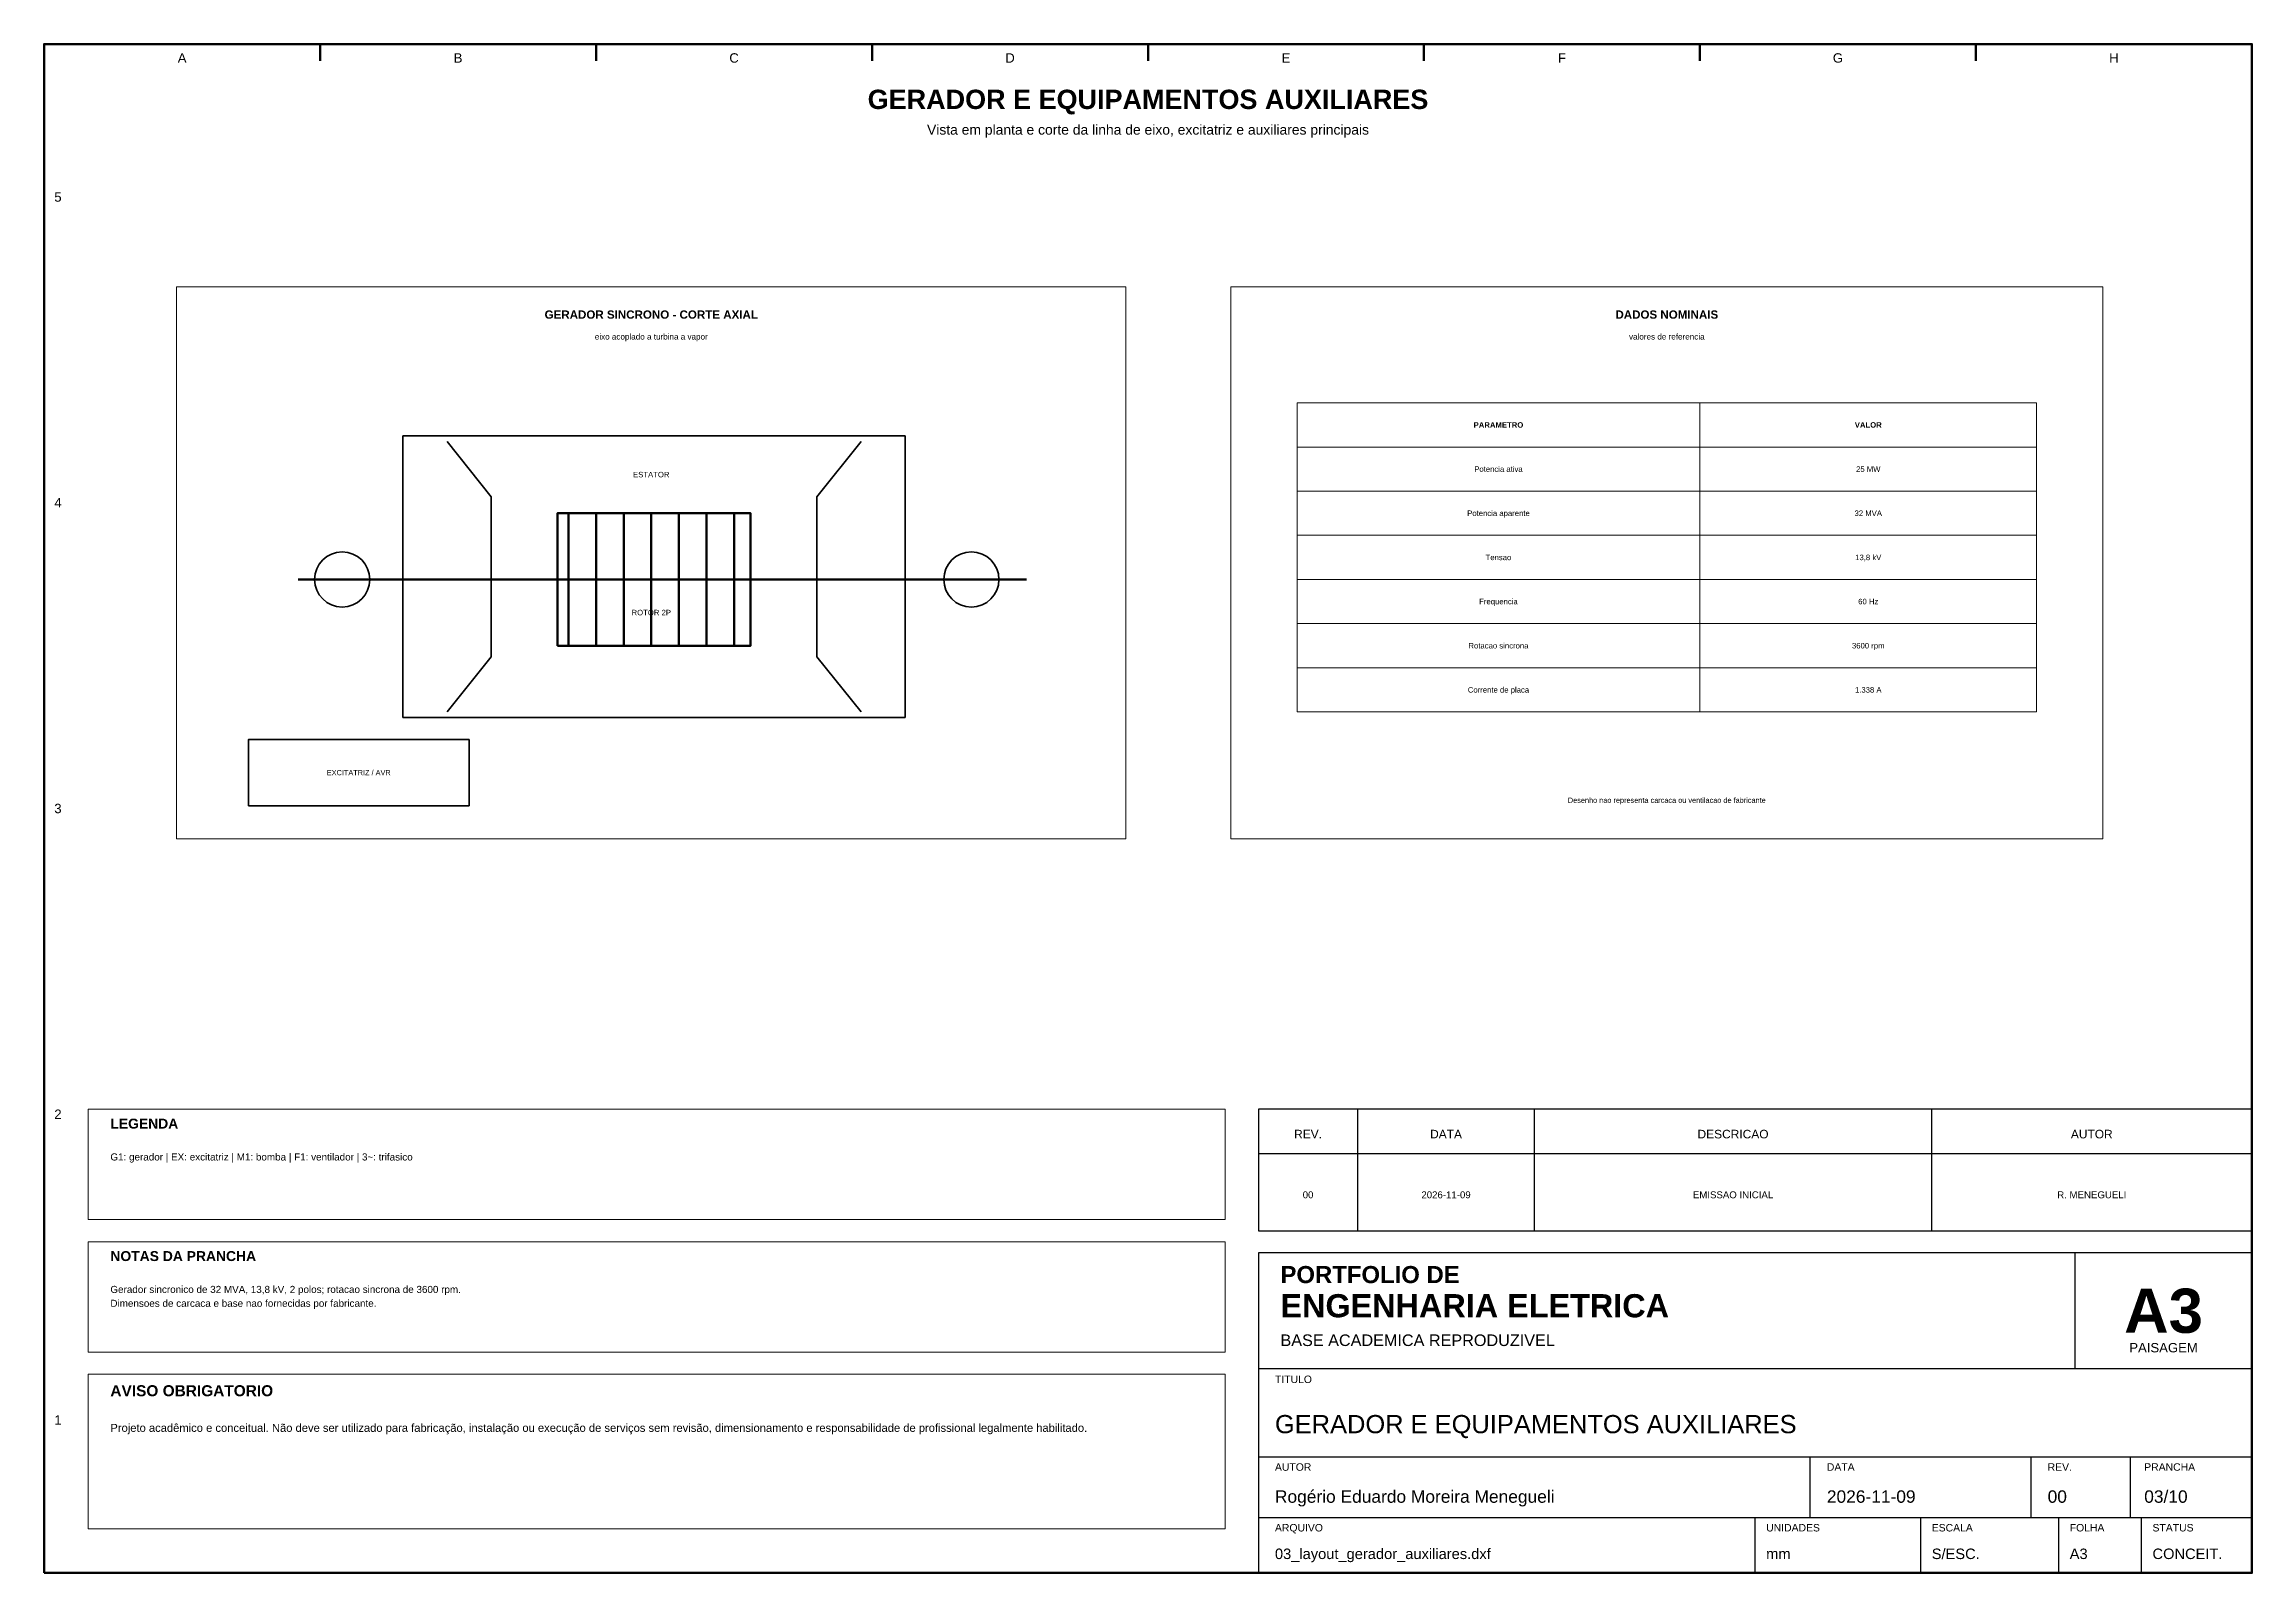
# Model space of a CAD drawing. Header units: millimetres. Extents: x 10 to 410, y 10 to 287.
import ezdxf
from ezdxf.enums import TextEntityAlignment as Align

# ---------------------------------------------------------------- set-up
doc = ezdxf.new("R2010")
doc.units = ezdxf.units.MM
for name, color, linetype, lineweight in [('00_MOLDURA', 7, 'CONTINUOUS', 50), ('01_CARIMBO', 7, 'CONTINUOUS', 25), ('02_TEXTO', 7, 'CONTINUOUS', 18), ('04_EQUIPAMENTOS', 250, 'CONTINUOUS', 35), ('05_POTENCIA', 1, 'CONTINUOUS', 50), ('11_ARQUITETURA', 8, 'CONTINUOUS', 18), ('12_LEGENDA', 7, 'CONTINUOUS', 18), ('13_NOTAS', 7, 'CONTINUOUS', 18)]:
    doc.layers.add(name, color=color, linetype=linetype, lineweight=lineweight)
doc.styles.add('PORTFOLIO_TEXTO', font='arial.ttf')
doc.styles.add('PORTFOLIO_TITULO', font='arialbd.ttf', dxfattribs={"width": 0.92})

# ---------------------------------------------------------------- blocks, each defined once
blk = doc.blocks.new('CARIMBO_A3')
at = {"layer": '01_CARIMBO'}
for p, q in [((148, 37), (148, 58)), ((0, 37), (180, 37)), ((0, 21), (180, 21)), ((100, 10), (100, 21)), ((140, 10), (140, 21)), ((158, 10), (158, 21)), ((0, 10), (180, 10)), ((90, 0), (90, 10)), ((120, 0), (120, 10)), ((145, 0), (145, 10)), ((160, 0), (160, 10))]:
    blk.add_line(p, q, dxfattribs=at)
blk.add_lwpolyline([(0, 0), (180, 0), (180, 58), (0, 58)], close=True, dxfattribs=at)
at = {"layer": '01_CARIMBO', "style": 'PORTFOLIO_TEXTO'}
for s, p in [('TITULO', (3, 34.4)), ('AUTOR', (3, 18.5)), ('DATA', (103, 18.5)), ('REV.', (143, 18.5)), ('PRANCHA', (160.5, 18.5)), ('ARQUIVO', (3, 7.5)), ('UNIDADES', (92, 7.5)), ('ESCALA', (122, 7.5)), ('FOLHA', (147, 7.5)), ('STATUS', (162, 7.5))]:
    blk.add_text(s, height=1.35, dxfattribs=at).set_placement(p)
at = {"layer": '02_TEXTO'}
for s, height, style, p in [('PORTFOLIO DE', 3.1, 'PORTFOLIO_TITULO', (4, 52.5)), ('ENGENHARIA ELETRICA', 4.2, 'PORTFOLIO_TITULO', (4, 46.3)), ('BASE ACADEMICA REPRODUZIVEL', 2.1, 'PORTFOLIO_TEXTO', (4, 41.1))]:
    blk.add_text(s, height=height, dxfattribs=dict(at, style=style)).set_placement(p)
for s, height, style, p in [('A3', 8, 'PORTFOLIO_TITULO', (164, 47.5)), ('PAISAGEM', 1.7, 'PORTFOLIO_TEXTO', (164, 40.8))]:
    blk.add_text(s, height=height, dxfattribs=dict(at, style=style)).set_placement(p, align=Align.MIDDLE_CENTER)
at = {"layer": '02_TEXTO', "style": 'PORTFOLIO_TEXTO'}
for tag, p, height in [('TITULO', (3, 25.3), 3.3), ('AUTOR', (3, 12.7), 2.25), ('DATA', (103, 12.7), 2.25), ('REVISAO', (143, 12.7), 2.25), ('PRANCHA', (160.5, 12.7), 2.25), ('ARQUIVO', (3, 2.5), 1.9), ('UNIDADES', (92, 2.5), 1.9), ('ESCALA', (122, 2.5), 1.9), ('FOLHA', (147, 2.5), 1.9), ('STATUS', (162, 2.5), 1.9)]:
    blk.add_attdef(tag, p, '', height=height, dxfattribs=at)

msp = doc.modelspace()

# ---------------------------------------------------------------- linework, layer by layer
at = {"layer": '00_MOLDURA'}
for p, q in [((60, 287), (60, 284)), ((110, 287), (110, 284)), ((160, 287), (160, 284)), ((210, 287), (210, 284)), ((260, 287), (260, 284)), ((310, 287), (310, 284)), ((360, 287), (360, 284))]:
    msp.add_line(p, q, dxfattribs=at)
msp.add_lwpolyline([(10, 10), (410, 10), (410, 287), (10, 287)], close=True, dxfattribs=at)
at = {"layer": '01_CARIMBO'}
for p, q in [((248, 72), (248, 94)), ((280, 72), (280, 94)), ((352, 72), (352, 94)), ((230, 86), (410, 86))]:
    msp.add_line(p, q, dxfattribs=at)
msp.add_lwpolyline([(230, 72), (410, 72), (410, 94), (230, 94)], close=True, dxfattribs=at)
at = {"layer": '04_EQUIPAMENTOS', "lineweight": 100}
msp.add_line((56, 190), (188, 190), dxfattribs=at)
at = {"layer": '04_EQUIPAMENTOS'}
for points in [[(75, 165), (166, 165), (166, 216), (75, 216)], [(47, 149), (87, 149), (87, 161), (47, 161)]]:
    msp.add_lwpolyline(points, close=True, dxfattribs=at)
for points in [[(83, 166), (91, 176), (91, 205), (83, 215)], [(158, 166), (150, 176), (150, 205), (158, 215)]]:
    msp.add_lwpolyline(points, dxfattribs=at)
for centre in [(64, 190), (178, 190)]:
    msp.add_circle(centre, 5, dxfattribs=at)
at = {"layer": '05_POTENCIA'}
for p, q in [((105, 178), (105, 202)), ((110, 178), (110, 202)), ((115, 178), (115, 202)), ((120, 178), (120, 202)), ((125, 178), (125, 202)), ((130, 178), (130, 202)), ((135, 178), (135, 202))]:
    msp.add_line(p, q, dxfattribs=at)
msp.add_lwpolyline([(103, 178), (138, 178), (138, 202), (103, 202)], close=True, dxfattribs=at)
at = {"layer": '11_ARQUITETURA'}
for points in [[(34, 143), (206, 143), (206, 243), (34, 243)], [(225, 143), (383, 143), (383, 243), (225, 243)]]:
    msp.add_lwpolyline(points, close=True, dxfattribs=at)
at = {"layer": '12_LEGENDA'}
for p, q in [((310, 222), (310, 166)), ((237, 214), (371, 214)), ((237, 206), (371, 206)), ((237, 198), (371, 198)), ((237, 190), (371, 190)), ((237, 182), (371, 182)), ((237, 174), (371, 174))]:
    msp.add_line(p, q, dxfattribs=at)
for points in [[(237, 166), (371, 166), (371, 222), (237, 222)], [(18, 74), (224, 74), (224, 94), (18, 94)]]:
    msp.add_lwpolyline(points, close=True, dxfattribs=at)
at = {"layer": '13_NOTAS'}
for points in [[(18, 50), (224, 50), (224, 70), (18, 70)], [(18, 18), (224, 18), (224, 46), (18, 46)]]:
    msp.add_lwpolyline(points, close=True, dxfattribs=at)

# ---------------------------------------------------------------- block references
at = {"layer": '01_CARIMBO'}
msp.add_blockref('CARIMBO_A3', (230, 10), dxfattribs=at).add_auto_attribs({'TITULO': 'GERADOR E EQUIPAMENTOS AUXILIARES', 'AUTOR': 'Rogério Eduardo Moreira Menegueli', 'DATA': '2026-11-09', 'REVISAO': '00', 'PRANCHA': '03/10', 'ARQUIVO': '03_layout_gerador_auxiliares.dxf', 'UNIDADES': 'mm', 'ESCALA': 'S/ESC.', 'FOLHA': 'A3', 'STATUS': 'CONCEIT.'})

# ---------------------------------------------------------------- texts
at = {"layer": '00_MOLDURA', "style": 'PORTFOLIO_TEXTO'}
for s, p in [('A', (35, 284.5)), ('B', (85, 284.5)), ('C', (135, 284.5)), ('D', (185, 284.5)), ('E', (235, 284.5)), ('F', (285, 284.5)), ('G', (335, 284.5)), ('H', (385, 284.5)), ('5', (12.5, 259.3)), ('4', (12.5, 203.9)), ('3', (12.5, 148.5)), ('2', (12.5, 93.1)), ('1', (12.5, 37.7))]:
    msp.add_text(s, height=1.7, dxfattribs=at).set_placement(p, align=Align.MIDDLE_CENTER)
at = {"layer": '01_CARIMBO', "style": 'PORTFOLIO_TEXTO'}
for s, p in [('REV.', (239, 89.5)), ('DATA', (264, 89.5)), ('DESCRICAO', (316, 89.5)), ('AUTOR', (381, 89.5))]:
    msp.add_text(s, height=1.55, dxfattribs=at).set_placement(p, align=Align.MIDDLE_CENTER)
at = {"layer": '02_TEXTO'}
for s, height, style, p in [('GERADOR E EQUIPAMENTOS AUXILIARES', 3.5, 'PORTFOLIO_TITULO', (210, 277)), ('Vista em planta e corte da linha de eixo, excitatriz e auxiliares principais', 1.8, 'PORTFOLIO_TEXTO', (210, 271.5)), ('eixo acoplado a turbina a vapor', 1.05, 'PORTFOLIO_TEXTO', (120, 234)), ('valores de referencia', 1.05, 'PORTFOLIO_TEXTO', (304, 234)), ('00', 1.25, 'PORTFOLIO_TEXTO', (239, 78.5)), ('2026-11-09', 1.25, 'PORTFOLIO_TEXTO', (264, 78.5)), ('EMISSAO INICIAL', 1.25, 'PORTFOLIO_TEXTO', (316, 78.5)), ('R. MENEGUELI', 1.25, 'PORTFOLIO_TEXTO', (381, 78.5))]:
    msp.add_text(s, height=height, dxfattribs=dict(at, style=style)).set_placement(p, align=Align.MIDDLE_CENTER)
at = {"layer": '04_EQUIPAMENTOS', "style": 'PORTFOLIO_TEXTO'}
for s, height, p in [('ESTATOR', 1, (120, 209)), ('EXCITATRIZ / AVR', 0.95, (67, 155))]:
    msp.add_text(s, height=height, dxfattribs=at).set_placement(p, align=Align.MIDDLE_CENTER)
at = {"layer": '05_POTENCIA', "style": 'PORTFOLIO_TEXTO'}
msp.add_text('ROTOR 2P', height=1, dxfattribs=at).set_placement((120, 184), align=Align.MIDDLE_CENTER)
at = {"layer": '11_ARQUITETURA', "style": 'PORTFOLIO_TITULO'}
for s, p in [('GERADOR SINCRONO - CORTE AXIAL', (120, 238)), ('DADOS NOMINAIS', (304, 238))]:
    msp.add_text(s, height=1.5, dxfattribs=at).set_placement(p, align=Align.MIDDLE_CENTER)
at = {"layer": '12_LEGENDA'}
for s, style, p in [('PARAMETRO', 'PORTFOLIO_TITULO', (273.5, 218)), ('VALOR', 'PORTFOLIO_TITULO', (340.5, 218)), ('Potencia ativa', 'PORTFOLIO_TEXTO', (273.5, 210)), ('25 MW', 'PORTFOLIO_TEXTO', (340.5, 210)), ('Potencia aparente', 'PORTFOLIO_TEXTO', (273.5, 202)), ('32 MVA', 'PORTFOLIO_TEXTO', (340.5, 202)), ('Tensao', 'PORTFOLIO_TEXTO', (273.5, 194)), ('13,8 kV', 'PORTFOLIO_TEXTO', (340.5, 194)), ('Frequencia', 'PORTFOLIO_TEXTO', (273.5, 186)), ('60 Hz', 'PORTFOLIO_TEXTO', (340.5, 186)), ('Rotacao sincrona', 'PORTFOLIO_TEXTO', (273.5, 178)), ('3600 rpm', 'PORTFOLIO_TEXTO', (340.5, 178)), ('Corrente de placa', 'PORTFOLIO_TEXTO', (273.5, 170)), ('1.338 A', 'PORTFOLIO_TEXTO', (340.5, 170))]:
    msp.add_text(s, height=1, dxfattribs=dict(at, style=style)).set_placement(p, align=Align.MIDDLE_CENTER)
at = {"layer": '12_LEGENDA', "style": 'PORTFOLIO_TITULO'}
msp.add_text('LEGENDA', height=1.8, dxfattribs=at).set_placement((22, 90.5))
at = {"layer": '12_LEGENDA', "insert": (22, 86), "char_height": 1.28, "width": 198, "attachment_point": 1, "line_spacing_factor": 1.18, "style": 'PORTFOLIO_TEXTO'}
msp.add_mtext('G1: gerador | EX: excitatriz | M1: bomba | F1: ventilador | 3~: trifasico', dxfattribs=at)
at = {"layer": '13_NOTAS', "style": 'PORTFOLIO_TEXTO'}
msp.add_text('Desenho nao representa carcaca ou ventilacao de fabricante', height=0.95, dxfattribs=at).set_placement((304, 150), align=Align.MIDDLE_CENTER)
at = {"layer": '13_NOTAS', "style": 'PORTFOLIO_TITULO'}
for s, height, p in [('NOTAS DA PRANCHA', 1.8, (22, 66.5)), ('AVISO OBRIGATORIO', 2, (22, 42))]:
    msp.add_text(s, height=height, dxfattribs=at).set_placement(p)
at = {"layer": '13_NOTAS', "width": 198, "attachment_point": 1, "line_spacing_factor": 1.18, "style": 'PORTFOLIO_TEXTO'}
for s, insert, char_height in [('Gerador sincronico de 32 MVA, 13,8 kV, 2 polos; rotacao sincrona de 3600 rpm.\\PDimensoes de carcaca e base nao fornecidas por fabricante.', (22, 62), 1.28), ('Projeto acadêmico e conceitual. Não deve ser utilizado para fabricação, instalação ou execução de serviços sem revisão, dimensionamento e responsabilidade de profissional legalmente habilitado.', (22, 37), 1.45)]:
    msp.add_mtext(s, dxfattribs=dict(at, insert=insert, char_height=char_height))

doc.saveas('drawing.dxf')
